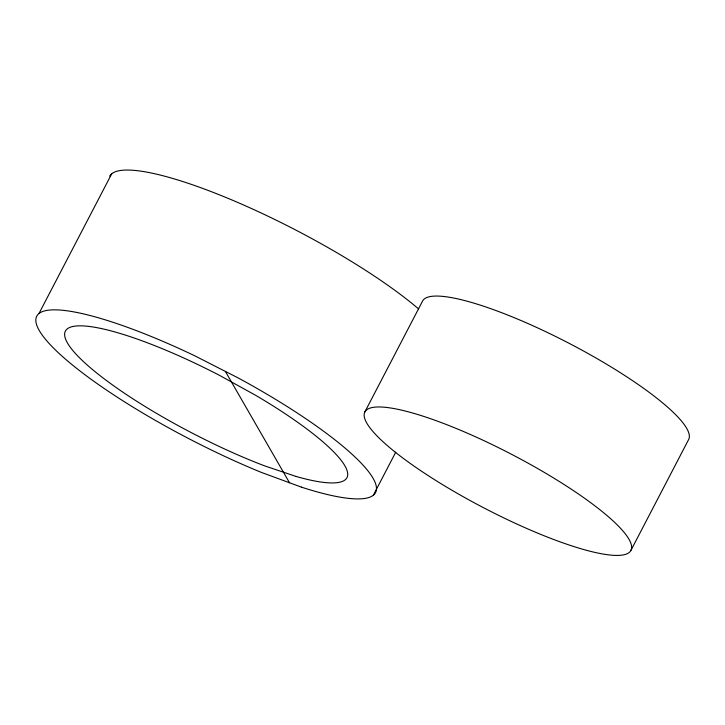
<?xml version="1.0" encoding="UTF-8"?>
<svg xmlns="http://www.w3.org/2000/svg" width="725" height="725" viewBox="0 0 725 725"><rect width="100%" height="100%" fill="white"/><g stroke="black" fill="none" stroke-linecap="round" stroke-linejoin="round"><path stroke-width="1.09" d="M38.969 313.553L111.741 173.755M364.738 412.163L422.467 301.265A149.975 30.16 27.5 0 1 568.418 342.961A149.975 30.16 27.5 0 1 688.75 439.314L631.022 550.212M373.357 495.22L395.705 452.273M225.375 371.408L289.511 482.768M109.711 176.084A190.974 38.398 27.5 0 1 237.184 202.212A190.974 38.398 27.5 0 1 418.633 308.977M296.208 476.488L264.87 465.957A158.712 31.918 27.5 0 1 66.555 341.312A158.712 31.918 27.5 0 1 219.72 375.468L255.726 395.352A158.712 31.918 27.5 0 1 296.208 476.488M301.401 487.137L261.598 472.492A190.974 38.398 27.5 0 1 39.25 330.5A190.974 38.398 27.5 0 1 194.291 355.567L238.67 378.187A190.974 38.398 27.5 0 1 373.067 478.273A190.974 38.398 27.5 0 1 301.401 487.137M394.681 451.702A149.975 30.16 27.5 0 0 623.174 554.933A149.975 30.16 27.5 0 0 475.79 436.921A149.975 30.16 27.5 0 0 394.681 451.702"/></g></svg>
